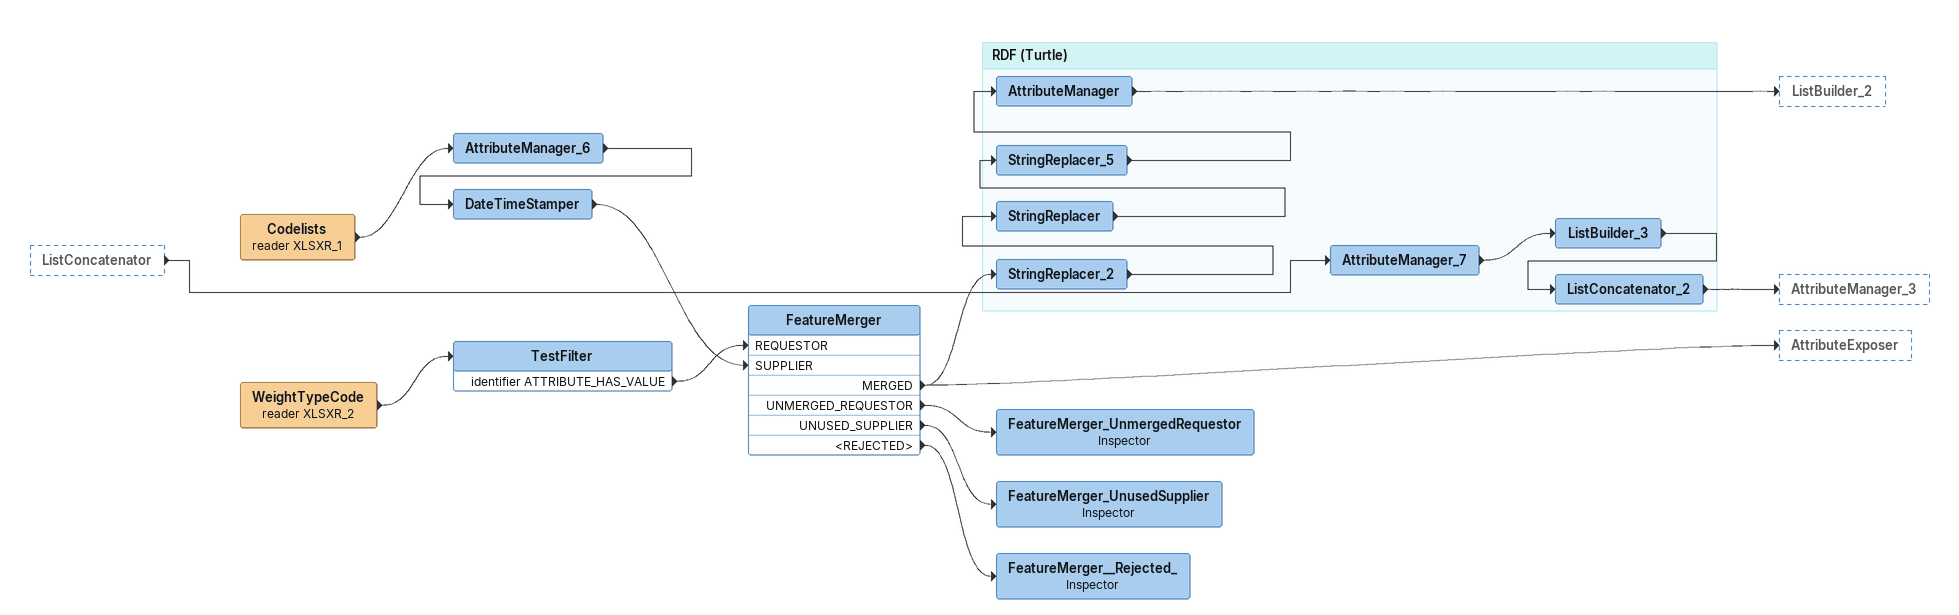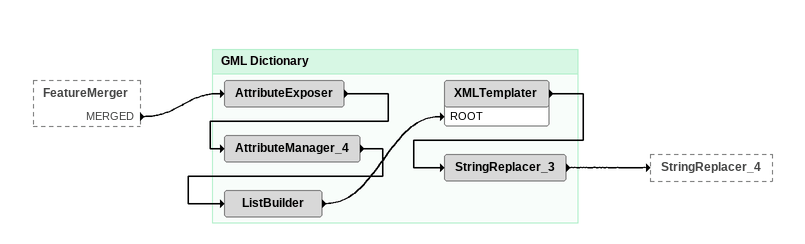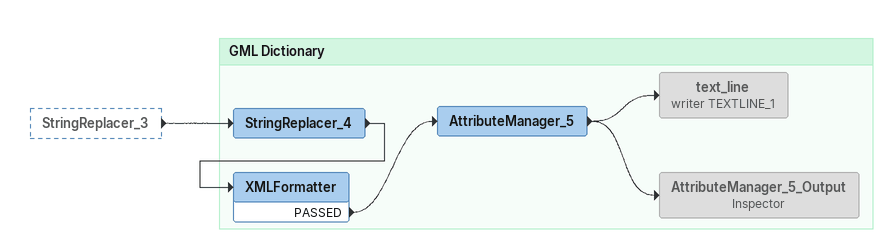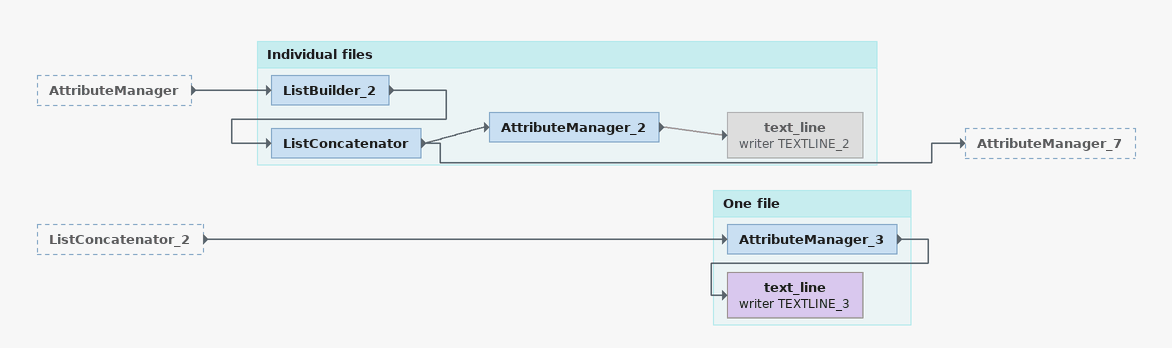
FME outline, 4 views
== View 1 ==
ListConcatenator [outside]
    -> AttributeManager_7
Codelists (reader XLSXR_1)
    -> AttributeManager_6
AttributeManager_6
    -> DateTimeStamper
DateTimeStamper
    -> FeatureMerger [SUPPLIER]
WeightTypeCode (reader XLSXR_2)
    -> TestFilter
TestFilter
    identifier ATTRIBUTE_HAS_VALUE -> FeatureMerger [REQUESTOR]
FeatureMerger
    MERGED -> AttributeExposer
    MERGED -> StringReplacer_2
    UNMERGED_REQUESTOR -> FeatureMerger_UnmergedRequestor
    UNUSED_SUPPLIER -> FeatureMerger_UnusedSupplier
    <REJECTED> -> FeatureMerger__Rejected_
FeatureMerger_UnmergedRequestor: Inspector
FeatureMerger_UnusedSupplier: Inspector
FeatureMerger__Rejected_: Inspector

Bookmark: RDF (Turtle)
StringReplacer_2
    -> StringReplacer
StringReplacer
    -> StringReplacer_5
StringReplacer_5
    -> AttributeManager
AttributeManager
    -> ListBuilder_2
AttributeManager_7
    -> ListBuilder_3
ListBuilder_3
    -> ListConcatenator_2
ListConcatenator_2
    -> AttributeManager_3

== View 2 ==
FeatureMerger [outside]
    MERGED -> AttributeExposer

Bookmark: GML Dictionary
AttributeExposer
    -> AttributeManager_4
AttributeManager_4
    -> ListBuilder
ListBuilder
    -> XMLTemplater [ROOT]
XMLTemplater
    -> StringReplacer_3
StringReplacer_3
    -> StringReplacer_4

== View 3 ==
StringReplacer_3 [outside]
    -> StringReplacer_4

Bookmark: GML Dictionary
StringReplacer_4
    -> XMLFormatter
XMLFormatter
    PASSED -> AttributeManager_5
AttributeManager_5
    -> text_line (writer TEXTLINE_1)
    -> AttributeManager_5_Output
text_line (writer TEXTLINE_1) [off]
AttributeManager_5_Output: Inspector [off]

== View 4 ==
AttributeManager [outside]
    -> ListBuilder_2
ListConcatenator_2 [outside]
    -> AttributeManager_3

Bookmark: Individual files
ListBuilder_2
    -> ListConcatenator
ListConcatenator
    -> AttributeManager_2
    -> AttributeManager_7
AttributeManager_2
    -> text_line (writer TEXTLINE_2) [off]
text_line (writer TEXTLINE_2) [off]

Bookmark: One file
AttributeManager_3
    -> text_line (writer TEXTLINE_3)
text_line (writer TEXTLINE_3)
